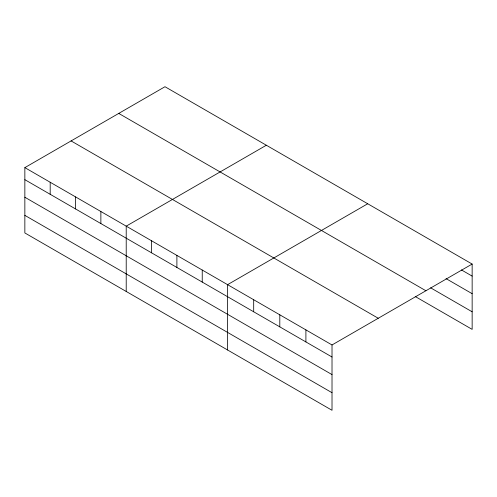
<?xml version="1.0" encoding="UTF-8"?>
<svg xmlns="http://www.w3.org/2000/svg" width="497" height="497" viewBox="0 0 497 497"><rect width="100%" height="100%" fill="white"/><g stroke="black" fill="none" stroke-linecap="round" stroke-linejoin="round"><path stroke-width="0.75" d="M332.015 374.589L332.015 344.961L24.85 167.626L24.85 232.944L332.015 410.28L332.015 374.589L24.85 197.247M415.243 296.523L472.15 329.374L472.15 264.056L164.985 86.72L24.85 167.626M266.349 145.242L126.213 226.147L126.213 291.466M367.712 203.764L227.576 284.669L227.576 349.987M332.015 344.961L472.15 264.056M461.44 269.921L472.15 276.102M446.039 278.612L472.15 293.684M430.644 287.831L472.15 311.799M118.74 113.415L425.904 290.757M71.096 140.924L378.26 318.266M24.85 179.672L332.015 357.008M24.85 215.363L332.015 392.705M305.903 329.89L305.903 341.936M279.799 314.818L279.799 326.864M253.687 299.741L253.687 311.787M202.236 270.039L202.236 282.085M176.895 255.408L176.895 267.454M151.554 240.778L151.554 252.824M100.872 211.517L100.872 223.563M75.532 196.887L75.532 208.933M50.191 182.256L50.191 194.302"/></g></svg>
